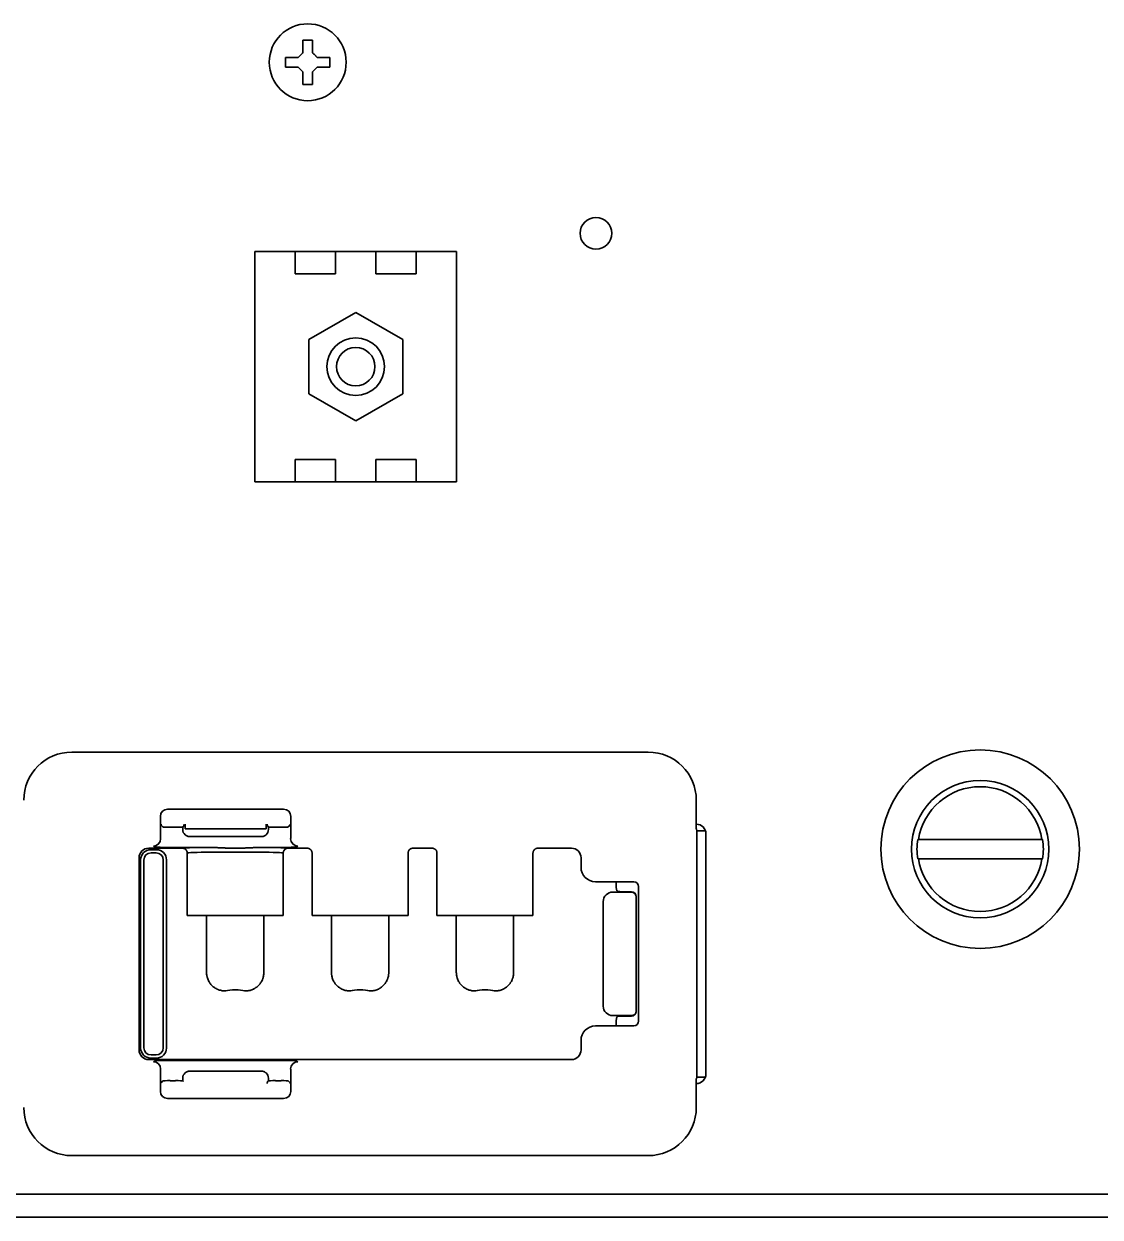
# Model space of a CAD drawing. Extents: x 6327 to 10269, y -393 to 3036.
# Drawn here: x 8973.5 to 9085.6, y 2260.5 to 2384.7 of the extents above; entities that cross this region are included whole.
import ezdxf

# ---------------------------------------------------------------- set-up
doc = ezdxf.new("R2010")
doc.units = 0
doc.header["$LTSCALE"] = 5
doc.layers.add('1', color=7, linetype='CONTINUOUS', true_color=0xffffff)

msp = doc.modelspace()

# ---------------------------------------------------------------- linework, layer by layer
at = {"layer": '1', "color": 7, "linetype": 'Continuous', "lineweight": 35}
for p, q in [((9000.77, 2380.73), (9000.77, 2381.23)), ((9005.37, 2381.23), (9005.37, 2380.73)), ((9000.77, 2380.23), (9000.77, 2380.73)), ((9005.37, 2380.73), (9005.37, 2380.23)), ((8997.57, 2355.55), (8997.57, 2361.05)), ((8997.57, 2361.05), (9001.77, 2361.05)), ((9001.77, 2361.05), (9001.77, 2358.71)), ((9001.77, 2361.05), (9005.97, 2361.05)), ((9005.97, 2358.71), (9005.97, 2361.05)), ((9005.97, 2361.05), (9010.17, 2361.05)), ((9010.17, 2361.05), (9014.37, 2361.05)), ((9010.17, 2361.05), (9010.17, 2358.71)), ((9014.37, 2358.71), (9014.37, 2361.05)), ((9014.37, 2361.05), (9018.57, 2361.05)), ((9018.57, 2361.05), (9018.57, 2355.55)), ((9001.77, 2358.71), (9005.97, 2358.71)), ((9010.17, 2358.71), (9014.37, 2358.71)), ((8997.57, 2342.55), (8997.57, 2355.55)), ((9018.57, 2355.55), (9018.57, 2342.55)), ((9008.07, 2354.7), (9003.18, 2351.87)), ((9012.97, 2351.87), (9008.07, 2354.7)), ((9003.18, 2351.87), (9003.18, 2346.22)), ((9012.97, 2346.22), (9012.97, 2351.87)), ((9003.18, 2346.22), (9008.07, 2343.4)), ((9008.07, 2343.4), (9012.97, 2346.22)), ((8997.57, 2337.05), (8997.57, 2342.55)), ((9018.57, 2342.55), (9018.57, 2337.05)), ((9001.77, 2339.38), (9001.77, 2337.05)), ((9005.97, 2339.38), (9001.77, 2339.38)), ((9005.97, 2337.05), (9005.97, 2339.38)), ((9010.17, 2339.38), (9010.17, 2337.05)), ((9014.37, 2339.38), (9010.17, 2339.38)), ((9014.37, 2337.05), (9014.37, 2339.38)), ((9001.77, 2337.05), (8997.57, 2337.05)), ((9001.77, 2337.05), (9005.97, 2337.05)), ((9010.17, 2337.05), (9005.97, 2337.05)), ((9010.17, 2337.05), (9014.37, 2337.05)), ((9018.57, 2337.05), (9014.37, 2337.05)), ((8978.52, 2308.93), (9038.52, 2308.93)), ((9043.52, 2303.93), (9043.52, 2301.14)), ((8988.48, 2302.99), (9000.56, 2302.99)), ((8987.73, 2300.65), (8987.73, 2302.24)), ((8987.8, 2301.34), (8987.8, 2301.43)), ((8990.3, 2301.43), (8990.3, 2300.93)), ((8998.75, 2300.93), (8998.75, 2301.43)), ((9001.25, 2301.43), (9001.24, 2301.34)), ((9001.31, 2302.24), (9001.31, 2300.65)), ((8987.8, 2301.34), (8988, 2301.14)), ((8989.31, 2301.12), (8988.75, 2301.12)), ((8990.13, 2301.19), (8990.06, 2301.14)), ((8990.06, 2301.14), (8990.06, 2300.88)), ((8990.3, 2300.93), (8990.33, 2300.93)), ((8990.33, 2300.93), (8991.08, 2300.93)), ((8997.97, 2300.93), (8991.08, 2300.93)), ((8997.97, 2300.93), (8998.72, 2300.93)), ((8998.75, 2300.93), (8998.72, 2300.93)), ((8998.99, 2301.14), (8998.92, 2301.19)), ((8998.99, 2300.88), (8998.99, 2301.14)), ((9000.3, 2301.12), (8999.74, 2301.12)), ((9001.24, 2301.34), (9001.05, 2301.14)), ((9043.56, 2300.75), (9043.53, 2300.89)), ((9044.47, 2300.75), (9043.56, 2300.75)), ((9043.56, 2300.75), (9043.56, 2275.1)), ((9044.52, 2300.43), (9044.52, 2275.43)), ((8987.25, 2299.03), (8987.01, 2299.15)), ((8992.79, 2299.01), (8988.75, 2299.01)), ((8990.81, 2300.13), (8991.08, 2300.13)), ((8991.08, 2300.13), (8997.97, 2300.13)), ((8997.97, 2300.13), (8998.24, 2300.13)), ((9000.3, 2299.01), (8998.26, 2299.01)), ((9002.04, 2299.15), (9001.8, 2299.03)), ((9066.65, 2299.83), (9066.57, 2299.83)), ((9079.58, 2299.83), (9079.5, 2299.83)), ((8985.52, 2297.93), (8985.52, 2277.93)), ((8985.68, 2297.72), (8985.68, 2278.13)), ((8990.02, 2298.93), (8986.52, 2298.93)), ((8987.32, 2298.77), (8986.73, 2298.77)), ((8987.29, 2298.44), (8986.76, 2298.44)), ((8988.37, 2278.13), (8988.37, 2297.72)), ((8990.52, 2291.93), (8990.52, 2298.43)), ((9000.52, 2291.93), (9000.52, 2298.43)), ((9003.02, 2298.93), (9001.02, 2298.93)), ((9003.52, 2291.93), (9003.52, 2298.43)), ((9013.52, 2291.93), (9013.52, 2298.43)), ((9016.02, 2298.93), (9014.02, 2298.93)), ((9016.52, 2291.93), (9016.52, 2298.43)), ((9026.52, 2291.93), (9026.52, 2298.43)), ((9030.52, 2298.93), (9027.02, 2298.93)), ((9031.52, 2296.93), (9031.52, 2297.93)), ((9066.57, 2297.83), (9066.65, 2297.83)), ((9079.5, 2297.83), (9079.58, 2297.83)), ((8986.01, 2297.69), (8986.01, 2278.16)), ((8988.04, 2278.16), (8988.04, 2297.69)), ((9033.02, 2295.43), (9033.25, 2295.43)), ((9033.25, 2295.43), (9037.02, 2295.43)), ((9035.17, 2295.35), (9035.17, 2295.4)), ((9034.83, 2294.35), (9036.77, 2294.35)), ((9035.26, 2294.48), (9035.18, 2294.85)), ((9036.77, 2294.4), (9035.76, 2294.4)), ((9037.52, 2294.93), (9037.52, 2280.93)), ((9033.83, 2292.87), (9033.83, 2282.98)), ((9037.27, 2293.86), (9037.27, 2293.89)), ((9037.27, 2292.87), (9037.27, 2293.86)), ((9037.27, 2282.98), (9037.27, 2292.87)), ((8990.52, 2291.93), (9000.52, 2291.93)), ((8992.54, 2291.93), (8992.54, 2286)), ((8998.5, 2291.93), (8998.5, 2286)), ((9003.52, 2291.93), (9013.52, 2291.93)), ((9005.54, 2286), (9005.54, 2291.93)), ((9011.5, 2291.93), (9011.5, 2286)), ((9016.52, 2291.93), (9026.52, 2291.93)), ((9018.54, 2286), (9018.54, 2291.93)), ((9024.5, 2286), (9024.5, 2291.93)), ((9037.27, 2281.99), (9037.27, 2282.98)), ((9037.27, 2281.96), (9037.27, 2281.99)), ((9033.25, 2280.43), (9033.02, 2280.43)), ((9037.02, 2280.43), (9033.25, 2280.43)), ((9036.77, 2281.5), (9034.83, 2281.5)), ((9035.17, 2280.45), (9035.17, 2280.51)), ((9035.26, 2281.37), (9035.18, 2281)), ((9036.77, 2281.46), (9035.76, 2281.46)), ((9031.52, 2277.93), (9031.52, 2278.93)), ((8986.52, 2276.93), (9030.52, 2276.93)), ((8986.73, 2277.08), (8987.32, 2277.08)), ((8986.76, 2277.41), (8987.29, 2277.41)), ((8987.01, 2276.7), (8987.25, 2276.82)), ((8988.75, 2276.84), (9000.3, 2276.84)), ((9001.8, 2276.82), (9002.04, 2276.7)), ((8991.08, 2275.73), (8990.81, 2275.73)), ((8997.97, 2275.73), (8991.08, 2275.73)), ((8998.24, 2275.73), (8997.97, 2275.73)), ((8987.73, 2273.61), (8987.73, 2275.2)), ((8987.8, 2274.52), (8988, 2274.71)), ((8989.31, 2274.73), (8988.75, 2274.73)), ((8990.06, 2274.98), (8990.06, 2274.71)), ((8990.06, 2274.71), (8990.13, 2274.66)), ((8998.92, 2274.66), (8998.99, 2274.71)), ((8998.99, 2274.71), (8998.99, 2274.98)), ((9000.3, 2274.73), (8999.73, 2274.73)), ((9001.24, 2274.52), (9001.05, 2274.71)), ((9001.24, 2274.52), (9001.25, 2274.43)), ((9001.31, 2275.2), (9001.31, 2273.61)), ((9043.52, 2274.72), (9043.52, 2271.93)), ((9043.56, 2275.1), (9043.53, 2274.96)), ((9044.47, 2275.1), (9043.56, 2275.1)), ((9000.56, 2272.86), (8988.48, 2272.86)), ((9038.52, 2266.93), (8978.52, 2266.93)), ((9134.06, 2262.93), (8717.37, 2262.93)), ((9090.94, 2260.53), (8834.5, 2260.53))]:
    msp.add_line(p, q, dxfattribs=at)
for centre, radius in [((9003.07, 2380.73), 4), ((9033.07, 2362.93), 1.65), ((9008.07, 2349.05), 3), ((9008.07, 2349.05), 2), ((9073.07, 2298.83), 10.33), ((9073.07, 2298.83), 7.15)]:
    msp.add_circle(centre, radius, dxfattribs=at)
for centre, radius, start, end in [((8978.52, 2303.93), 5, 90, 180), ((9038.52, 2303.93), 5, 0, 90), ((9073.07, 2298.83), 6.5, 8.8499, 171.1501), ((9043.52, 2300.43), 1, 0, 90), ((9073.07, 2298.83), 6.58, 171.2603, 188.7397), ((9073.07, 2298.83), 6.58, 351.2603, 8.7397), ((8986.52, 2297.93), 1, 90, 180), ((9030.52, 2297.93), 1, 0, 90), ((9073.07, 2298.83), 6.5, 188.8499, 351.1501), ((9037.02, 2294.93), 0.5, 0, 90), ((9037.02, 2280.93), 0.5, 270, 0), ((8986.52, 2277.93), 1, 180, 270), ((9030.52, 2277.93), 1, 270, 0), ((9043.52, 2275.43), 1, 270, 0), ((8978.52, 2271.93), 5, 180, 270), ((9038.52, 2271.93), 5, 270, 0)]:
    msp.add_arc(centre, radius, start, end, dxfattribs=at)
for centre, major_axis, ratio, start_param, end_param in [((8988.49, 2302.24), (0.532, -0.532), 0.996359, 2.356803, 3.926382), ((9000.56, 2302.24), (-0.532, -0.532), 0.996359, 2.356803, 3.926382), ((8987.76, 2300.65), (0, -0.75), 0.034921, 4.712389, 6.265732), ((8988.75, 2301.14), (0.75, 0), 0.034921, 3.176499, 4.712389), ((8989.31, 2301.14), (0.755, 0), 0.034921, 4.712389, 6.230825), ((8990.81, 2300.88), (0.753, 0), 0.995884, 3.141593, 3.977903), ((8998.23, 2300.88), (0.753, 0), 0.995884, 5.446875, 6.283185), ((8999.74, 2301.14), (0.755, 0), 0.034921, 3.193953, 4.712389), ((9000.3, 2301.14), (0.75, 0), 0.034921, 4.712389, 6.248279), ((9001.29, 2300.65), (0, -0.75), 0.034921, 0.017453, 1.570796), ((9043.53, 2301.14), (0, -0.25), 0.034921, 4.712389, 6.108652), ((8987.01, 2299.9), (-0.335, -0.671), 0.999239, 0.46383, 2.034018), ((8988.75, 2299.04), (1.5, 0), 0.017455, 3.176499, 4.712389), ((8995.52, 2298.93), (5.5, 0), 0.017455, 2.091232, 3.140006), ((8995.52, 2298.93), (5.5, 0), 0.017455, 0.001587, 1.050361), ((9000.3, 2299.04), (1.5, 0), 0.017455, 4.712389, 6.248279), ((9002.04, 2299.9), (0.335, -0.671), 0.999239, 4.249168, 5.819355), ((8986.73, 2297.72), (-0.743, 0.743), 0.999695, 5.497939, 7.068431), ((8986.76, 2297.69), (0.53, 0.53), 0.999695, 0.78555, 2.356042), ((8987.29, 2297.69), (0.53, -0.53), 0.999695, 0.78555, 2.356042), ((8987.32, 2297.72), (0.743, 0.743), 0.999695, 5.497939, 7.068431), ((8995.52, 2298.43), (5, 0), 0.019201, 0, 3.141593), ((9033.02, 2296.93), (1.5, 0), 0.999848, 3.141593, 4.712389), ((9035.19, 2295.35), (0, -0.5), 0.034921, 4.712389, 6.108652), ((9034.83, 2293.37), (0.995, 0.099), 0.984662, 1.473629, 3.041395), ((9035.76, 2294.49), (0.5, 0), 0.176327, 3.176499, 4.712389), ((9036.77, 2293.89), (0, 0.508), 0.984808, 4.712389, 6.283185), ((9036.77, 2293.86), (-0.5, 0), 0.984808, 3.141593, 4.712389), ((9033.83, 2292.87), (0, -0.5), 0.017455, 1.570796, 2.96706), ((8995.52, 2283.99), (1.07, 0), 0.176327, 0.462409, 2.679184), ((9008.52, 2283.99), (1.07, 0), 0.176327, 0.462409, 2.679184), ((9021.52, 2283.99), (1.07, 0), 0.176327, 0.462409, 2.679184), ((9033.83, 2282.98), (0, -0.5), 0.017455, 0.174533, 1.570796), ((9034.83, 2282.49), (0.995, -0.099), 0.984662, 3.241791, 4.809556), ((9036.77, 2281.99), (-0.5, 0), 0.984808, 1.570796, 3.141593), ((9036.77, 2281.96), (0, 0.508), 0.984808, 3.141593, 4.712389), ((9033.02, 2278.93), (-1.5, 0), 0.999848, 4.712389, 6.283185), ((9035.19, 2280.51), (0, -0.5), 0.034921, 3.316126, 4.712389), ((9035.76, 2281.37), (0.5, 0), 0.176327, 1.570796, 3.106686), ((8986.73, 2278.13), (-0.743, -0.743), 0.999695, 5.497939, 7.068431), ((8986.76, 2278.16), (-0.53, 0.53), 0.999695, 0.78555, 2.356042), ((8987.29, 2278.16), (-0.53, -0.53), 0.999695, 0.78555, 2.356042), ((8987.32, 2278.13), (0.743, -0.743), 0.999695, 5.497939, 7.068431), ((8987.01, 2275.95), (-0.335, 0.671), 0.999239, 4.249168, 5.819355), ((8988.75, 2276.82), (1.5, 0), 0.017455, 1.570796, 3.106686), ((9000.3, 2276.82), (1.5, 0), 0.017455, 0.034907, 1.570796), ((9002.04, 2275.95), (0.335, 0.671), 0.999239, 0.46383, 2.034018), ((8987.76, 2275.2), (0, -0.75), 0.034921, 3.159046, 4.712389), ((8990.81, 2274.98), (0.753, 0), 0.995902, 2.301583, 3.141593), ((8998.23, 2274.98), (0.753, 0), 0.995902, 0, 0.84001), ((9001.29, 2275.2), (0, -0.75), 0.034921, 1.570796, 3.124139), ((8988.75, 2274.71), (0.75, 0), 0.034921, 1.570796, 3.106686), ((8989.31, 2274.71), (0.75, 0), 0.034921, 0.05236, 1.570796), ((8999.73, 2274.71), (0.75, 0), 0.034921, 1.570796, 3.089233), ((9000.3, 2274.71), (0.75, 0), 0.034921, 0.034907, 1.570796), ((9043.53, 2274.72), (0, -0.25), 0.034921, 3.316126, 4.712389), ((8988.49, 2273.62), (-0.532, -0.532), 0.996359, 5.498396, 7.067974), ((9000.56, 2273.62), (0.532, -0.532), 0.996359, 5.498396, 7.067974)]:
    msp.add_ellipse(centre, major_axis=major_axis, ratio=ratio, start_param=start_param, end_param=end_param, dxfattribs=at)
for points in [[(9002.57, 2381.73), (9002.57, 2381.78), (9002.57, 2381.89), (9002.57, 2382.05), (9002.57, 2382.21), (9002.57, 2382.36), (9002.57, 2382.52), (9002.57, 2382.67), (9002.57, 2382.84), (9002.57, 2382.96), (9002.57, 2383.03)], [(9002.57, 2383.03), (9002.74, 2383.03), (9003.07, 2383.03), (9003.41, 2383.03), (9003.57, 2383.03)], [(9002.07, 2381.23), (9002.1, 2381.25), (9002.14, 2381.3), (9002.22, 2381.37), (9002.29, 2381.44), (9002.36, 2381.51), (9002.43, 2381.58), (9002.5, 2381.65), (9002.55, 2381.7), (9002.57, 2381.73)], [(9003.57, 2381.73), (9003.6, 2381.7), (9003.65, 2381.65), (9003.72, 2381.58), (9003.8, 2381.5), (9003.87, 2381.43), (9003.93, 2381.36), (9004, 2381.3), (9004.05, 2381.25), (9004.07, 2381.23)], [(9004.07, 2381.23), (9004.13, 2381.23), (9004.24, 2381.23), (9004.4, 2381.23), (9004.56, 2381.23), (9004.71, 2381.23), (9004.86, 2381.23), (9005.02, 2381.23), (9005.19, 2381.23), (9005.31, 2381.23), (9005.37, 2381.23)], [(9002.07, 2380.23), (9002.02, 2380.23), (9001.91, 2380.23), (9001.75, 2380.23), (9001.59, 2380.23), (9001.43, 2380.23), (9001.28, 2380.23), (9001.13, 2380.23), (9000.96, 2380.23), (9000.84, 2380.23), (9000.77, 2380.23)], [(9002.57, 2379.73), (9002.55, 2379.75), (9002.5, 2379.8), (9002.42, 2379.88), (9002.35, 2379.95), (9002.28, 2380.02), (9002.21, 2380.09), (9002.14, 2380.16), (9002.1, 2380.2), (9002.07, 2380.23)], [(9004.07, 2380.23), (9004.05, 2380.2), (9004, 2380.15), (9003.93, 2380.08), (9003.86, 2380.01), (9003.79, 2379.94), (9003.72, 2379.87), (9003.64, 2379.8), (9003.6, 2379.75), (9003.57, 2379.73)], [(9003.57, 2379.73), (9003.57, 2379.67), (9003.57, 2379.56), (9003.57, 2379.4), (9003.57, 2379.24), (9003.57, 2379.09), (9003.57, 2378.94), (9003.57, 2378.78), (9003.57, 2378.61), (9003.57, 2378.49), (9003.57, 2378.43)], [(9003.57, 2378.43), (9003.41, 2378.43), (9003.07, 2378.43), (9002.74, 2378.43), (9002.57, 2378.43)], [(9079.5, 2299.83), (9079.23, 2299.83), (9078.71, 2299.83), (9078, 2299.83), (9077.35, 2299.83), (9076.75, 2299.83), (9076.19, 2299.83), (9075.69, 2299.83), (9075.23, 2299.83), (9074.81, 2299.83), (9074.44, 2299.83), (9074.1, 2299.83), (9073.81, 2299.83), (9073.56, 2299.83), (9073.32, 2299.83), (9073.07, 2299.83), (9072.83, 2299.83), (9072.58, 2299.83), (9072.33, 2299.83), (9072.04, 2299.83), (9071.71, 2299.83), (9071.33, 2299.83), (9070.92, 2299.83), (9070.46, 2299.83), (9069.95, 2299.83), (9069.4, 2299.83), (9068.8, 2299.83), (9068.14, 2299.83), (9067.43, 2299.83), (9066.92, 2299.83), (9066.65, 2299.83)], [(9066.65, 2297.83), (9066.92, 2297.83), (9067.43, 2297.83), (9068.14, 2297.83), (9068.8, 2297.83), (9069.4, 2297.83), (9069.95, 2297.83), (9070.46, 2297.83), (9070.92, 2297.83), (9071.34, 2297.83), (9071.71, 2297.83), (9072.04, 2297.83), (9072.33, 2297.83), (9072.59, 2297.83), (9072.83, 2297.83), (9073.07, 2297.83), (9073.32, 2297.83), (9073.56, 2297.83), (9073.82, 2297.83), (9074.11, 2297.83), (9074.44, 2297.83), (9074.81, 2297.83), (9075.23, 2297.83), (9075.69, 2297.83), (9076.2, 2297.83), (9076.75, 2297.83), (9077.35, 2297.83), (9078, 2297.83), (9078.71, 2297.83), (9079.23, 2297.83), (9079.5, 2297.83)]]:
    msp.add_open_spline(points, degree=3, dxfattribs=at)
for points, knots in [([(9003.57, 2383.03), (9003.57, 2382.82), (9003.57, 2382.61), (9003.57, 2382.29), (9003.57, 2382.18), (9003.57, 2381.95), (9003.57, 2381.84), (9003.57, 2381.73)], [0, 0, 0, 0, 0.5, 0.5, 0.75, 0.75, 1, 1, 1, 1]), ([(9000.77, 2381.23), (9000.98, 2381.23), (9001.19, 2381.23), (9001.51, 2381.23), (9001.62, 2381.23), (9001.84, 2381.23), (9001.96, 2381.23), (9002.07, 2381.23)], [0, 0, 0, 0, 0.5, 0.5, 0.75, 0.75, 1, 1, 1, 1]), ([(9002.57, 2378.43), (9002.57, 2378.63), (9002.57, 2378.84), (9002.57, 2379.16), (9002.57, 2379.27), (9002.57, 2379.5), (9002.57, 2379.61), (9002.57, 2379.73)], [0, 0, 0, 0, 0.5, 0.5, 0.75, 0.75, 1, 1, 1, 1]), ([(9005.37, 2380.23), (9005.17, 2380.23), (9004.96, 2380.23), (9004.64, 2380.23), (9004.53, 2380.23), (9004.3, 2380.23), (9004.19, 2380.23), (9004.07, 2380.23)], [0, 0, 0, 0, 0.5, 0.5, 0.75, 0.75, 1, 1, 1, 1]), ([(8990.19, 2301.38), (8990.19, 2301.38), (8990.19, 2301.36), (8990.18, 2301.32), (8990.17, 2301.27), (8990.16, 2301.23), (8990.14, 2301.2), (8990.13, 2301.19), (8990.13, 2301.19)], [0, 0, 0, 0, 0.005451, 0.204361, 0.403271, 0.60218, 0.80109, 1, 1, 1, 1]), ([(8990.31, 2300.32), (8990.33, 2300.3), (8990.34, 2300.29), (8990.38, 2300.26), (8990.4, 2300.25), (8990.46, 2300.21), (8990.5, 2300.19), (8990.55, 2300.17), (8990.56, 2300.17), (8990.59, 2300.16), (8990.62, 2300.15), (8990.65, 2300.14), (8990.72, 2300.13), (8990.76, 2300.13), (8990.81, 2300.13)], [0, 0, 0, 0, 0.125, 0.125, 0.25, 0.25, 0.5, 0.5, 0.5625, 0.5625, 0.625, 0.75, 0.75, 1, 1, 1, 1]), ([(8998.24, 2300.13), (8998.25, 2300.13), (8998.26, 2300.13), (8998.29, 2300.13), (8998.3, 2300.13), (8998.33, 2300.13), (8998.38, 2300.14), (8998.43, 2300.15), (8998.46, 2300.16), (8998.49, 2300.17), (8998.5, 2300.17), (8998.55, 2300.19), (8998.59, 2300.21), (8998.65, 2300.25), (8998.67, 2300.26), (8998.7, 2300.29), (8998.72, 2300.3), (8998.74, 2300.32)], [0, 0, 0, 0, 0.0625, 0.0625, 0.125, 0.125, 0.25, 0.375, 0.4375, 0.4375, 0.5, 0.5, 0.75, 0.75, 0.875, 0.875, 1, 1, 1, 1]), ([(8998.92, 2301.19), (8998.91, 2301.19), (8998.9, 2301.2), (8998.89, 2301.24), (8998.88, 2301.26), (8998.87, 2301.3), (8998.87, 2301.32), (8998.86, 2301.35), (8998.85, 2301.37), (8998.85, 2301.4), (8998.85, 2301.41), (8998.84, 2301.42)], [0, 0, 0, 0, 0.301376, 0.301376, 0.602751, 0.602751, 0.753439, 0.753439, 0.904127, 0.904127, 1, 1, 1, 1]), ([(8995.52, 2298.92), (8995.49, 2298.92), (8995.43, 2298.92), (8995.35, 2298.92), (8995.26, 2298.92), (8995.17, 2298.93), (8995.08, 2298.93), (8994.99, 2298.93), (8994.9, 2298.93), (8994.81, 2298.93), (8994.72, 2298.94), (8994.63, 2298.94), (8994.54, 2298.94), (8994.45, 2298.95), (8994.36, 2298.95), (8994.27, 2298.96), (8994.18, 2298.96), (8994.1, 2298.96), (8994.03, 2298.97), (8993.97, 2298.97), (8993.9, 2298.97), (8993.84, 2298.98), (8993.78, 2298.98), (8993.72, 2298.98), (8993.67, 2298.99), (8993.61, 2298.99), (8993.55, 2298.99), (8993.5, 2298.99), (8993.44, 2298.99), (8993.39, 2299), (8993.33, 2299), (8993.28, 2299), (8993.23, 2299), (8993.18, 2299), (8993.12, 2299.01), (8993.07, 2299.01), (8993.02, 2299.01), (8992.98, 2299.01), (8992.93, 2299.01), (8992.88, 2299.01), (8992.83, 2299.01), (8992.8, 2299.01), (8992.79, 2299.01)], [0, 0, 0, 0, 0.031567, 0.063213, 0.094945, 0.126766, 0.158683, 0.1907, 0.222824, 0.25506, 0.287412, 0.319888, 0.352493, 0.385232, 0.418112, 0.451138, 0.484317, 0.517655, 0.54066, 0.563411, 0.585907, 0.608148, 0.630137, 0.651871, 0.673353, 0.694581, 0.715557, 0.736281, 0.756752, 0.776972, 0.796939, 0.816655, 0.836119, 0.855332, 0.874294, 0.893005, 0.911465, 0.929673, 0.947631, 0.965338, 0.982794, 1, 1, 1, 1]), ([(8998.26, 2299.01), (8998.24, 2299.01), (8998.22, 2299.01), (8998.18, 2299.01), (8998.14, 2299.01), (8998.09, 2299.01), (8998.05, 2299.01), (8998.01, 2299.01), (8997.97, 2299.01), (8997.93, 2299.01), (8997.89, 2299), (8997.85, 2299), (8997.81, 2299), (8997.77, 2299), (8997.73, 2299), (8997.69, 2299), (8997.65, 2299), (8997.61, 2298.99), (8997.56, 2298.99), (8997.52, 2298.99), (8997.48, 2298.99), (8997.44, 2298.99), (8997.4, 2298.99), (8997.36, 2298.98), (8997.32, 2298.98), (8997.28, 2298.98), (8997.24, 2298.98), (8997.2, 2298.98), (8997.16, 2298.97), (8997.11, 2298.97), (8997.07, 2298.97), (8997.03, 2298.97), (8996.99, 2298.96), (8996.95, 2298.96), (8996.91, 2298.96), (8996.87, 2298.96), (8996.83, 2298.96), (8996.78, 2298.95), (8996.74, 2298.95), (8996.7, 2298.95), (8996.66, 2298.95), (8996.62, 2298.95), (8996.58, 2298.95), (8996.54, 2298.94), (8996.49, 2298.94), (8996.45, 2298.94), (8996.41, 2298.94), (8996.37, 2298.94), (8996.33, 2298.94), (8996.28, 2298.93), (8996.24, 2298.93), (8996.2, 2298.93), (8996.16, 2298.93), (8996.12, 2298.93), (8996.07, 2298.93), (8996.03, 2298.93), (8995.99, 2298.93), (8995.95, 2298.93), (8995.9, 2298.93), (8995.86, 2298.92), (8995.82, 2298.92), (8995.78, 2298.92), (8995.73, 2298.92), (8995.69, 2298.92), (8995.65, 2298.92), (8995.61, 2298.92), (8995.56, 2298.92), (8995.54, 2298.92), (8995.52, 2298.92)], [0, 0, 0, 0, 0.015275, 0.030535, 0.04578, 0.061009, 0.076225, 0.091427, 0.106616, 0.121793, 0.136957, 0.15211, 0.167253, 0.182384, 0.197506, 0.212619, 0.227723, 0.242819, 0.257908, 0.272989, 0.288065, 0.303134, 0.318199, 0.333259, 0.348315, 0.363367, 0.378417, 0.393464, 0.40851, 0.423555, 0.438599, 0.453643, 0.468688, 0.483734, 0.498782, 0.513833, 0.528886, 0.543943, 0.559004, 0.574069, 0.58914, 0.604217, 0.6193, 0.634389, 0.649487, 0.664592, 0.679705, 0.694828, 0.70996, 0.725103, 0.740256, 0.75542, 0.770596, 0.785784, 0.800985, 0.8162, 0.831428, 0.846671, 0.861928, 0.877201, 0.89249, 0.907795, 0.923117, 0.938457, 0.953814, 0.96919, 0.984585, 1, 1, 1, 1]), ([(8990.52, 2298.43), (8990.52, 2298.46), (8990.52, 2298.49), (8990.51, 2298.54), (8990.51, 2298.56), (8990.5, 2298.59), (8990.49, 2298.6), (8990.47, 2298.65), (8990.46, 2298.68), (8990.43, 2298.72), (8990.42, 2298.73), (8990.4, 2298.76), (8990.39, 2298.77), (8990.35, 2298.8), (8990.33, 2298.82), (8990.29, 2298.85), (8990.27, 2298.86), (8990.24, 2298.87), (8990.21, 2298.89), (8990.18, 2298.9), (8990.15, 2298.91), (8990.14, 2298.91), (8990.09, 2298.92), (8990.06, 2298.93), (8990.02, 2298.93)], [0, 0, 0, 0, 0.125, 0.125, 0.1875, 0.1875, 0.25, 0.25, 0.375, 0.375, 0.4375, 0.4375, 0.5, 0.5, 0.625, 0.625, 0.6875, 0.6875, 0.75, 0.8125, 0.8125, 0.875, 0.875, 1, 1, 1, 1]), ([(9001.02, 2298.93), (9000.99, 2298.93), (9000.96, 2298.92), (9000.91, 2298.91), (9000.89, 2298.91), (9000.86, 2298.9), (9000.85, 2298.89), (9000.8, 2298.88), (9000.77, 2298.86), (9000.73, 2298.83), (9000.72, 2298.82), (9000.69, 2298.8), (9000.68, 2298.79), (9000.65, 2298.76), (9000.63, 2298.73), (9000.6, 2298.69), (9000.59, 2298.68), (9000.57, 2298.65), (9000.56, 2298.62), (9000.55, 2298.59), (9000.54, 2298.56), (9000.54, 2298.54), (9000.53, 2298.49), (9000.52, 2298.46), (9000.52, 2298.43)], [0, 0, 0, 0, 0.125, 0.125, 0.1875, 0.1875, 0.25, 0.25, 0.375, 0.375, 0.4375, 0.4375, 0.5, 0.5, 0.625, 0.625, 0.6875, 0.6875, 0.75, 0.8125, 0.8125, 0.875, 0.875, 1, 1, 1, 1]), ([(9003.52, 2298.43), (9003.52, 2298.46), (9003.52, 2298.49), (9003.51, 2298.54), (9003.51, 2298.56), (9003.5, 2298.59), (9003.49, 2298.6), (9003.47, 2298.65), (9003.46, 2298.68), (9003.43, 2298.72), (9003.42, 2298.73), (9003.4, 2298.76), (9003.39, 2298.77), (9003.35, 2298.8), (9003.33, 2298.82), (9003.29, 2298.85), (9003.27, 2298.86), (9003.24, 2298.87), (9003.21, 2298.89), (9003.18, 2298.9), (9003.15, 2298.91), (9003.14, 2298.91), (9003.09, 2298.92), (9003.06, 2298.93), (9003.02, 2298.93)], [0, 0, 0, 0, 0.125, 0.125, 0.1875, 0.1875, 0.25, 0.25, 0.375, 0.375, 0.4375, 0.4375, 0.5, 0.5, 0.625, 0.625, 0.6875, 0.6875, 0.75, 0.8125, 0.8125, 0.875, 0.875, 1, 1, 1, 1]), ([(9014.02, 2298.93), (9013.99, 2298.93), (9013.96, 2298.92), (9013.91, 2298.91), (9013.89, 2298.91), (9013.86, 2298.9), (9013.85, 2298.89), (9013.8, 2298.88), (9013.77, 2298.86), (9013.73, 2298.83), (9013.72, 2298.82), (9013.69, 2298.8), (9013.68, 2298.79), (9013.65, 2298.76), (9013.63, 2298.73), (9013.6, 2298.69), (9013.59, 2298.68), (9013.57, 2298.65), (9013.56, 2298.62), (9013.55, 2298.59), (9013.54, 2298.56), (9013.54, 2298.54), (9013.53, 2298.49), (9013.52, 2298.46), (9013.52, 2298.43)], [0, 0, 0, 0, 0.125, 0.125, 0.1875, 0.1875, 0.25, 0.25, 0.375, 0.375, 0.4375, 0.4375, 0.5, 0.5, 0.625, 0.625, 0.6875, 0.6875, 0.75, 0.8125, 0.8125, 0.875, 0.875, 1, 1, 1, 1]), ([(9016.52, 2298.43), (9016.52, 2298.46), (9016.52, 2298.49), (9016.51, 2298.54), (9016.51, 2298.56), (9016.5, 2298.59), (9016.49, 2298.6), (9016.47, 2298.65), (9016.46, 2298.68), (9016.43, 2298.72), (9016.42, 2298.73), (9016.4, 2298.76), (9016.39, 2298.77), (9016.35, 2298.8), (9016.33, 2298.82), (9016.29, 2298.85), (9016.27, 2298.86), (9016.24, 2298.87), (9016.21, 2298.89), (9016.18, 2298.9), (9016.15, 2298.91), (9016.14, 2298.91), (9016.09, 2298.92), (9016.06, 2298.93), (9016.02, 2298.93)], [0, 0, 0, 0, 0.125, 0.125, 0.1875, 0.1875, 0.25, 0.25, 0.375, 0.375, 0.4375, 0.4375, 0.5, 0.5, 0.625, 0.625, 0.6875, 0.6875, 0.75, 0.8125, 0.8125, 0.875, 0.875, 1, 1, 1, 1]), ([(9027.02, 2298.93), (9026.99, 2298.93), (9026.96, 2298.92), (9026.91, 2298.91), (9026.89, 2298.91), (9026.86, 2298.9), (9026.85, 2298.89), (9026.8, 2298.88), (9026.77, 2298.86), (9026.73, 2298.83), (9026.72, 2298.82), (9026.69, 2298.8), (9026.68, 2298.79), (9026.65, 2298.76), (9026.63, 2298.73), (9026.6, 2298.69), (9026.59, 2298.68), (9026.57, 2298.65), (9026.56, 2298.62), (9026.55, 2298.59), (9026.54, 2298.56), (9026.54, 2298.54), (9026.53, 2298.49), (9026.52, 2298.46), (9026.52, 2298.43)], [0, 0, 0, 0, 0.125, 0.125, 0.1875, 0.1875, 0.25, 0.25, 0.375, 0.375, 0.4375, 0.4375, 0.5, 0.5, 0.625, 0.625, 0.6875, 0.6875, 0.75, 0.8125, 0.8125, 0.875, 0.875, 1, 1, 1, 1]), ([(8994.56, 2284.07), (8994.5, 2284.07), (8994.43, 2284.07), (8994.33, 2284.08), (8994.3, 2284.08), (8994.24, 2284.08), (8994.2, 2284.09), (8994.11, 2284.1), (8994.05, 2284.12), (8993.92, 2284.15), (8993.86, 2284.17), (8993.77, 2284.2), (8993.74, 2284.21), (8993.68, 2284.24), (8993.65, 2284.25), (8993.56, 2284.29), (8993.5, 2284.33), (8993.39, 2284.4), (8993.34, 2284.43), (8993.26, 2284.49), (8993.23, 2284.51), (8993.18, 2284.56), (8993.16, 2284.58), (8993.09, 2284.65), (8993, 2284.74), (8992.92, 2284.84), (8992.86, 2284.92), (8992.85, 2284.95), (8992.82, 2284.99), (8992.81, 2285.01), (8992.8, 2285.04), (8992.76, 2285.11), (8992.69, 2285.24), (8992.65, 2285.36), (8992.62, 2285.45), (8992.61, 2285.49), (8992.59, 2285.55), (8992.59, 2285.58), (8992.55, 2285.74), (8992.54, 2285.87), (8992.54, 2286)], [0, 0, 0, 0, 0.0625, 0.0625, 0.09375, 0.09375, 0.125, 0.125, 0.1875, 0.1875, 0.25, 0.25, 0.28125, 0.28125, 0.3125, 0.3125, 0.375, 0.375, 0.4375, 0.4375, 0.46875, 0.46875, 0.5, 0.5, 0.5625, 0.625, 0.625, 0.65625, 0.65625, 0.671875, 0.671875, 0.6875, 0.75, 0.8125, 0.8125, 0.84375, 0.84375, 0.875, 0.875, 1, 1, 1, 1]), ([(8998.5, 2286), (8998.5, 2285.97), (8998.5, 2285.94), (8998.5, 2285.87), (8998.5, 2285.84), (8998.49, 2285.74), (8998.47, 2285.61), (8998.44, 2285.49), (8998.41, 2285.39), (8998.4, 2285.36), (8998.38, 2285.3), (8998.36, 2285.27), (8998.33, 2285.18), (8998.27, 2285.06), (8998.2, 2284.95), (8998.14, 2284.87), (8998.13, 2284.84), (8998.09, 2284.79), (8998.06, 2284.77), (8998, 2284.69), (8997.91, 2284.6), (8997.81, 2284.51), (8997.71, 2284.43), (8997.66, 2284.4), (8997.57, 2284.34), (8997.54, 2284.33), (8997.49, 2284.3), (8997.46, 2284.28), (8997.37, 2284.24), (8997.31, 2284.21), (8997.19, 2284.17), (8997.13, 2284.15), (8997.03, 2284.12), (8997, 2284.12), (8996.94, 2284.1), (8996.9, 2284.1), (8996.81, 2284.08), (8996.74, 2284.08), (8996.61, 2284.07), (8996.55, 2284.07), (8996.48, 2284.07)], [0, 0, 0, 0, 0.03125, 0.03125, 0.0625, 0.0625, 0.125, 0.1875, 0.1875, 0.21875, 0.21875, 0.25, 0.25, 0.3125, 0.375, 0.375, 0.40625, 0.40625, 0.4375, 0.4375, 0.5, 0.5625, 0.5625, 0.625, 0.625, 0.65625, 0.65625, 0.6875, 0.6875, 0.75, 0.75, 0.8125, 0.8125, 0.84375, 0.84375, 0.875, 0.875, 0.9375, 0.9375, 1, 1, 1, 1]), ([(9007.56, 2284.07), (9007.5, 2284.07), (9007.43, 2284.07), (9007.3, 2284.08), (9007.24, 2284.08), (9007.14, 2284.1), (9007.11, 2284.1), (9007.05, 2284.12), (9007.01, 2284.12), (9006.92, 2284.15), (9006.86, 2284.17), (9006.76, 2284.2), (9006.73, 2284.21), (9006.67, 2284.24), (9006.64, 2284.25), (9006.56, 2284.3), (9006.5, 2284.33), (9006.39, 2284.4), (9006.34, 2284.43), (9006.27, 2284.48), (9006.26, 2284.49), (9006.23, 2284.51), (9006.22, 2284.52), (9006.18, 2284.56), (9006.16, 2284.58), (9006.09, 2284.65), (9006, 2284.74), (9005.92, 2284.84), (9005.86, 2284.92), (9005.85, 2284.95), (9005.81, 2285.01), (9005.8, 2285.04), (9005.75, 2285.12), (9005.69, 2285.24), (9005.63, 2285.42), (9005.59, 2285.55), (9005.57, 2285.64), (9005.57, 2285.68), (9005.56, 2285.74), (9005.56, 2285.77), (9005.55, 2285.87), (9005.54, 2285.94), (9005.54, 2286)], [0, 0, 0, 0, 0.0625, 0.0625, 0.125, 0.125, 0.15625, 0.15625, 0.1875, 0.1875, 0.25, 0.25, 0.28125, 0.28125, 0.3125, 0.3125, 0.375, 0.375, 0.4375, 0.4375, 0.453125, 0.453125, 0.46875, 0.46875, 0.5, 0.5, 0.5625, 0.625, 0.625, 0.65625, 0.65625, 0.6875, 0.6875, 0.75, 0.8125, 0.875, 0.875, 0.90625, 0.90625, 0.9375, 0.9375, 1, 1, 1, 1]), ([(9011.5, 2286), (9011.5, 2285.97), (9011.5, 2285.94), (9011.5, 2285.87), (9011.5, 2285.84), (9011.49, 2285.74), (9011.47, 2285.61), (9011.44, 2285.49), (9011.41, 2285.39), (9011.4, 2285.36), (9011.38, 2285.3), (9011.36, 2285.27), (9011.33, 2285.18), (9011.27, 2285.06), (9011.2, 2284.95), (9011.14, 2284.87), (9011.13, 2284.84), (9011.09, 2284.79), (9011.06, 2284.77), (9011, 2284.69), (9010.91, 2284.6), (9010.81, 2284.51), (9010.71, 2284.43), (9010.66, 2284.4), (9010.57, 2284.34), (9010.54, 2284.33), (9010.49, 2284.3), (9010.46, 2284.28), (9010.37, 2284.24), (9010.31, 2284.21), (9010.19, 2284.17), (9010.13, 2284.15), (9010.03, 2284.12), (9010, 2284.12), (9009.94, 2284.1), (9009.9, 2284.1), (9009.81, 2284.08), (9009.74, 2284.08), (9009.61, 2284.07), (9009.55, 2284.07), (9009.48, 2284.07)], [0, 0, 0, 0, 0.03125, 0.03125, 0.0625, 0.0625, 0.125, 0.1875, 0.1875, 0.21875, 0.21875, 0.25, 0.25, 0.3125, 0.375, 0.375, 0.40625, 0.40625, 0.4375, 0.4375, 0.5, 0.5625, 0.5625, 0.625, 0.625, 0.65625, 0.65625, 0.6875, 0.6875, 0.75, 0.75, 0.8125, 0.8125, 0.84375, 0.84375, 0.875, 0.875, 0.9375, 0.9375, 1, 1, 1, 1]), ([(9020.56, 2284.07), (9020.5, 2284.07), (9020.43, 2284.07), (9020.33, 2284.08), (9020.3, 2284.08), (9020.24, 2284.08), (9020.2, 2284.09), (9020.11, 2284.1), (9020.05, 2284.12), (9019.92, 2284.15), (9019.86, 2284.17), (9019.77, 2284.2), (9019.74, 2284.21), (9019.68, 2284.24), (9019.65, 2284.25), (9019.56, 2284.29), (9019.5, 2284.33), (9019.39, 2284.4), (9019.34, 2284.43), (9019.26, 2284.49), (9019.23, 2284.51), (9019.18, 2284.56), (9019.16, 2284.58), (9019.09, 2284.65), (9019, 2284.74), (9018.92, 2284.84), (9018.86, 2284.92), (9018.85, 2284.95), (9018.82, 2284.99), (9018.81, 2285.01), (9018.8, 2285.04), (9018.76, 2285.11), (9018.69, 2285.24), (9018.65, 2285.36), (9018.62, 2285.45), (9018.61, 2285.49), (9018.59, 2285.55), (9018.59, 2285.58), (9018.55, 2285.74), (9018.54, 2285.87), (9018.54, 2286)], [0, 0, 0, 0, 0.0625, 0.0625, 0.09375, 0.09375, 0.125, 0.125, 0.1875, 0.1875, 0.25, 0.25, 0.28125, 0.28125, 0.3125, 0.3125, 0.375, 0.375, 0.4375, 0.4375, 0.46875, 0.46875, 0.5, 0.5, 0.5625, 0.625, 0.625, 0.65625, 0.65625, 0.671875, 0.671875, 0.6875, 0.75, 0.8125, 0.8125, 0.84375, 0.84375, 0.875, 0.875, 1, 1, 1, 1]), ([(9024.5, 2286), (9024.5, 2285.97), (9024.5, 2285.94), (9024.5, 2285.87), (9024.5, 2285.84), (9024.49, 2285.74), (9024.47, 2285.61), (9024.44, 2285.49), (9024.41, 2285.39), (9024.4, 2285.36), (9024.38, 2285.3), (9024.36, 2285.27), (9024.33, 2285.18), (9024.27, 2285.06), (9024.2, 2284.95), (9024.14, 2284.87), (9024.13, 2284.84), (9024.09, 2284.79), (9024.06, 2284.77), (9024, 2284.69), (9023.91, 2284.6), (9023.81, 2284.51), (9023.71, 2284.43), (9023.66, 2284.4), (9023.57, 2284.34), (9023.54, 2284.33), (9023.49, 2284.3), (9023.46, 2284.28), (9023.37, 2284.24), (9023.31, 2284.21), (9023.19, 2284.17), (9023.13, 2284.15), (9023.03, 2284.12), (9023, 2284.12), (9022.94, 2284.1), (9022.9, 2284.1), (9022.81, 2284.08), (9022.74, 2284.08), (9022.61, 2284.07), (9022.55, 2284.07), (9022.48, 2284.07)], [0, 0, 0, 0, 0.03125, 0.03125, 0.0625, 0.0625, 0.125, 0.1875, 0.1875, 0.21875, 0.21875, 0.25, 0.25, 0.3125, 0.375, 0.375, 0.40625, 0.40625, 0.4375, 0.4375, 0.5, 0.5625, 0.5625, 0.625, 0.625, 0.65625, 0.65625, 0.6875, 0.6875, 0.75, 0.75, 0.8125, 0.8125, 0.84375, 0.84375, 0.875, 0.875, 0.9375, 0.9375, 1, 1, 1, 1]), ([(8990.81, 2275.73), (8990.79, 2275.73), (8990.76, 2275.73), (8990.72, 2275.72), (8990.67, 2275.71), (8990.63, 2275.7), (8990.6, 2275.7), (8990.59, 2275.69), (8990.56, 2275.68), (8990.55, 2275.68), (8990.5, 2275.66), (8990.46, 2275.64), (8990.4, 2275.6), (8990.38, 2275.59), (8990.35, 2275.56), (8990.33, 2275.55), (8990.31, 2275.53)], [0, 0, 0, 0, 0.125, 0.125, 0.25, 0.375, 0.375, 0.4375, 0.4375, 0.5, 0.5, 0.75, 0.75, 0.875, 0.875, 1, 1, 1, 1]), ([(8998.74, 2275.53), (8998.72, 2275.55), (8998.7, 2275.56), (8998.66, 2275.59), (8998.64, 2275.6), (8998.59, 2275.64), (8998.55, 2275.66), (8998.49, 2275.68), (8998.48, 2275.68), (8998.46, 2275.69), (8998.43, 2275.7), (8998.39, 2275.71), (8998.33, 2275.72), (8998.28, 2275.73), (8998.24, 2275.73)], [0, 0, 0, 0, 0.125, 0.125, 0.25, 0.25, 0.5, 0.5, 0.5625, 0.5625, 0.625, 0.75, 0.75, 1, 1, 1, 1]), ([(8998.84, 2274.43), (8998.85, 2274.44), (8998.85, 2274.48), (8998.86, 2274.53), (8998.88, 2274.58), (8998.89, 2274.62), (8998.9, 2274.65), (8998.91, 2274.66), (8998.92, 2274.66)], [0, 0, 0, 0, 0.114241, 0.291393, 0.468545, 0.645696, 0.822848, 1, 1, 1, 1])]:
    msp.add_open_spline(points, degree=3, knots=knots, dxfattribs=at)

doc.saveas('drawing.dxf')
